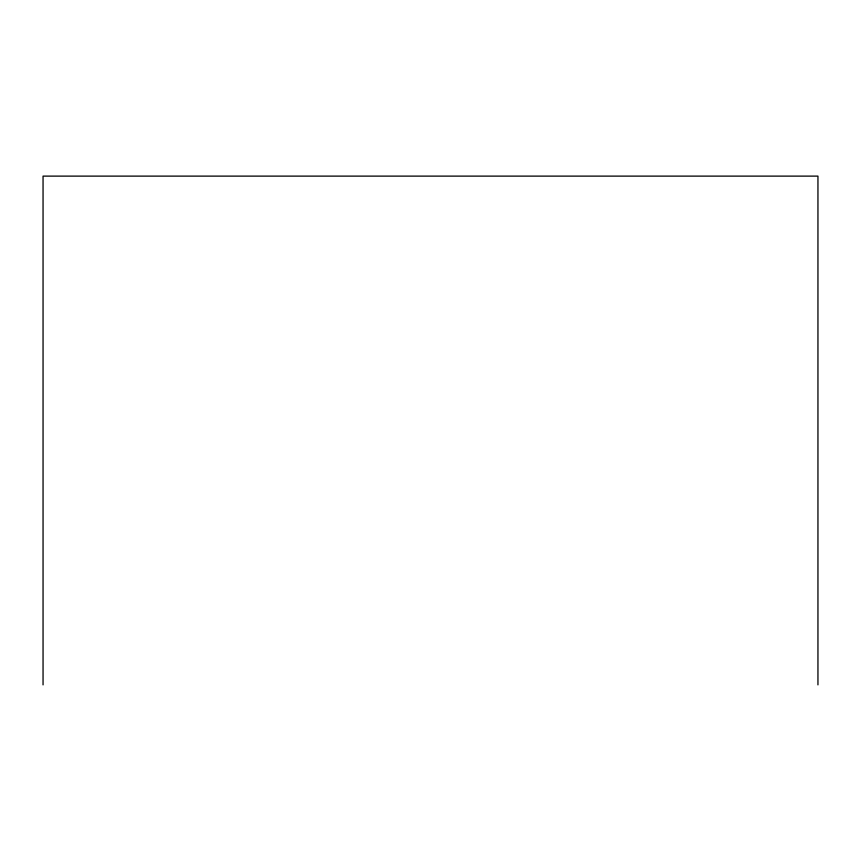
<?xml version="1.0" encoding="UTF-8"?>
<svg xmlns="http://www.w3.org/2000/svg" width="861" height="861" viewBox="0 0 861 861"><rect width="100%" height="100%" fill="white"/><g stroke="black" fill="none" stroke-linecap="round" stroke-linejoin="round"><path stroke-width="1.29" d="M817.95 684.882L817.95 176.118L43.05 176.118L43.05 684.882"/></g></svg>
